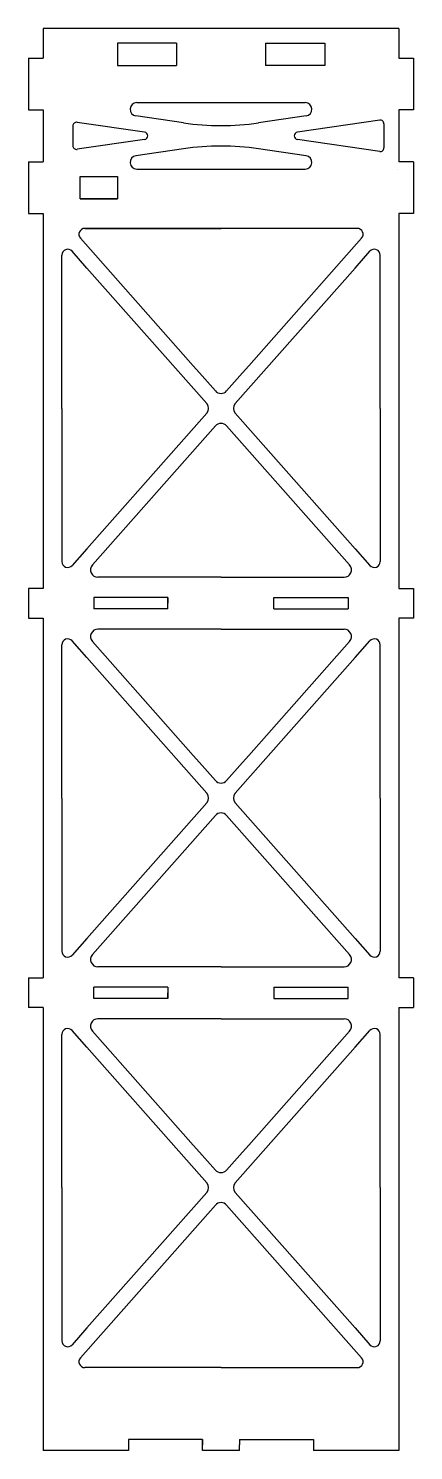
# Model space of a CAD drawing. Header units: millimetres. Extents: x 2501 to 2553, y 1214 to 1406.
import ezdxf

# ---------------------------------------------------------------- set-up
doc = ezdxf.new("R2010")
doc.units = ezdxf.units.MM
doc.layers.add('2mm碳板', color=1, linetype='Continuous')

msp = doc.modelspace()

# ---------------------------------------------------------------- linework, layer by layer
at = {"layer": '2mm碳板'}
for p, q in [((2550.99, 1406.11), (2502.99, 1406.11)), ((2502.99, 1406.11), (2502.99, 1402.11)), ((2550.99, 1406.11), (2550.99, 1402.11)), ((2520.99, 1404.11), (2512.99, 1404.11)), ((2512.99, 1404.11), (2512.99, 1401.11)), ((2520.99, 1404.11), (2520.99, 1401.11)), ((2532.99, 1404.11), (2532.99, 1401.11)), ((2532.99, 1404.11), (2540.99, 1404.11)), ((2540.99, 1404.11), (2540.99, 1401.11)), ((2500.99, 1402.11), (2500.99, 1395.11)), ((2500.99, 1402.11), (2502.99, 1402.11)), ((2550.99, 1402.11), (2552.99, 1402.11)), ((2552.99, 1402.11), (2552.99, 1395.11)), ((2552.99, 1402.11), (2552.99, 1395.11)), ((2512.99, 1401.11), (2520.99, 1401.11)), ((2540.99, 1401.11), (2532.99, 1401.11)), ((2515.61, 1396.1), (2538.36, 1396.1)), ((2500.99, 1395.11), (2502.99, 1395.11)), ((2502.99, 1395.11), (2502.99, 1388.11)), ((2521.94, 1393.36), (2515.48, 1394.3)), ((2538.49, 1394.3), (2532.04, 1393.36)), ((2550.99, 1395.11), (2550.99, 1388.11)), ((2552.99, 1395.11), (2550.99, 1395.11)), ((2506.99, 1392.94), (2506.99, 1390.28)), ((2516.66, 1392.1), (2507.56, 1393.43)), ((2548.42, 1393.72), (2537.31, 1392.1)), ((2548.99, 1393.23), (2548.99, 1389.99)), ((2516.66, 1391.11), (2507.56, 1389.79)), ((2548.42, 1389.49), (2537.31, 1391.11)), ((2521.94, 1389.86), (2515.48, 1388.92)), ((2538.49, 1388.92), (2532.04, 1389.86)), ((2500.99, 1388.11), (2500.99, 1381.11)), ((2500.99, 1388.11), (2502.99, 1388.11)), ((2515.61, 1387.12), (2538.36, 1387.12)), ((2550.84, 1387.12), (2550.84, 1387.12)), ((2552.99, 1388.11), (2550.99, 1388.11)), ((2552.99, 1388.11), (2552.99, 1381.11)), ((2507.99, 1386.11), (2512.99, 1386.11)), ((2507.99, 1383.11), (2507.99, 1386.11)), ((2512.99, 1386.11), (2512.99, 1383.11)), ((2507.99, 1383.11), (2512.99, 1383.11)), ((2512.99, 1383.11), (2507.99, 1383.11)), ((2512.99, 1383.11), (2507.99, 1383.11)), ((2500.99, 1381.11), (2502.99, 1381.11)), ((2502.99, 1381.11), (2502.99, 1330.51)), ((2552.99, 1381.11), (2550.99, 1381.11)), ((2550.99, 1381.11), (2550.99, 1330.51)), ((2508.6, 1379.11), (2526.99, 1379.11)), ((2545.38, 1379.11), (2508.6, 1379.11)), ((2515.15, 1379.11), (2508.6, 1379.11)), ((2545.38, 1379.11), (2538.82, 1379.11)), ((2508, 1377.78), (2523.24, 1360.55)), ((2545.97, 1377.78), (2530.73, 1360.55)), ((2505.49, 1354.81), (2505.49, 1375.49)), ((2508.89, 1373.76), (2506.89, 1376.02)), ((2545.09, 1373.76), (2547.09, 1376.02)), ((2548.49, 1354.81), (2548.49, 1375.49)), ((2508.89, 1373.76), (2525.06, 1355.47)), ((2545.09, 1373.76), (2528.91, 1355.47)), ((2523.24, 1360.55), (2524.09, 1359.59)), ((2524.09, 1359.59), (2526.24, 1357.16)), ((2527.74, 1357.16), (2529.89, 1359.59)), ((2530.73, 1360.55), (2529.89, 1359.59)), ((2505.49, 1354.81), (2505.49, 1334.13)), ((2525.06, 1354.15), (2508.89, 1335.86)), ((2528.91, 1354.15), (2545.09, 1335.86)), ((2548.49, 1354.81), (2548.49, 1334.13)), ((2526.24, 1352.45), (2509.62, 1333.67)), ((2527.74, 1352.45), (2544.35, 1333.67)), ((2508.89, 1335.86), (2506.89, 1333.6)), ((2545.09, 1335.86), (2547.09, 1333.6)), ((2526.99, 1332.01), (2510.37, 1332.01)), ((2526.99, 1332.01), (2543.6, 1332.01)), ((2500.99, 1330.51), (2500.99, 1326.51)), ((2502.99, 1330.51), (2500.99, 1330.51)), ((2509.83, 1329.26), (2509.83, 1327.76)), ((2519.83, 1329.26), (2509.83, 1329.26)), ((2519.83, 1328.51), (2519.83, 1329.26)), ((2519.83, 1328.51), (2519.83, 1329.26)), ((2519.83, 1329.26), (2519.83, 1328.51)), ((2534.14, 1328.51), (2534.14, 1329.26)), ((2534.14, 1328.51), (2534.14, 1329.26)), ((2534.14, 1329.26), (2544.14, 1329.26)), ((2544.14, 1329.26), (2544.14, 1327.76)), ((2550.99, 1330.51), (2552.99, 1330.51)), ((2552.99, 1330.51), (2552.99, 1326.51)), ((2519.83, 1327.76), (2509.83, 1327.76)), ((2519.83, 1327.76), (2519.83, 1328.51)), ((2534.14, 1327.76), (2534.14, 1328.51)), ((2534.14, 1327.76), (2544.14, 1327.76)), ((2500.99, 1326.51), (2502.99, 1326.51)), ((2502.99, 1326.51), (2502.99, 1277.91)), ((2526.99, 1325.01), (2510.37, 1325.01)), ((2526.99, 1325.01), (2543.6, 1325.01)), ((2552.99, 1326.51), (2550.99, 1326.51)), ((2550.99, 1326.51), (2550.99, 1277.91)), ((2505.49, 1302.21), (2505.49, 1322.89)), ((2508.89, 1321.16), (2506.89, 1323.42)), ((2509.62, 1323.35), (2523.24, 1307.95)), ((2544.35, 1323.35), (2530.73, 1307.95)), ((2545.09, 1321.16), (2547.09, 1323.42)), ((2548.49, 1302.21), (2548.49, 1322.89)), ((2508.89, 1321.16), (2525.06, 1302.87)), ((2545.09, 1321.16), (2528.91, 1302.87)), ((2523.24, 1307.95), (2524.09, 1306.99)), ((2530.73, 1307.95), (2529.89, 1306.99)), ((2524.09, 1306.99), (2526.24, 1304.56)), ((2527.74, 1304.56), (2529.89, 1306.99)), ((2505.49, 1302.21), (2505.49, 1281.53)), ((2548.49, 1302.21), (2548.49, 1281.53)), ((2525.06, 1301.55), (2508.89, 1283.26)), ((2526.24, 1299.85), (2509.62, 1281.07)), ((2527.74, 1299.85), (2544.35, 1281.07)), ((2528.91, 1301.55), (2545.09, 1283.26)), ((2508.89, 1283.26), (2506.89, 1281)), ((2545.09, 1283.26), (2547.09, 1281)), ((2526.99, 1279.41), (2510.37, 1279.41)), ((2526.99, 1279.41), (2543.6, 1279.41)), ((2500.99, 1277.91), (2500.99, 1273.91)), ((2500.99, 1277.91), (2502.99, 1277.91)), ((2552.99, 1277.91), (2550.99, 1277.91)), ((2552.99, 1277.91), (2552.99, 1273.91)), ((2509.83, 1275.16), (2509.83, 1276.66)), ((2519.83, 1276.66), (2509.83, 1276.66)), ((2519.83, 1275.16), (2509.83, 1275.16)), ((2519.83, 1276.66), (2519.83, 1275.91)), ((2519.83, 1275.91), (2519.83, 1275.16)), ((2519.83, 1275.91), (2519.83, 1275.16)), ((2519.83, 1275.16), (2519.83, 1275.91)), ((2534.14, 1276.66), (2534.14, 1275.91)), ((2534.14, 1276.66), (2544.14, 1276.66)), ((2534.14, 1275.91), (2534.14, 1275.16)), ((2534.14, 1275.91), (2534.14, 1275.16)), ((2534.14, 1275.16), (2544.14, 1275.16)), ((2544.14, 1275.16), (2544.14, 1276.66)), ((2502.99, 1273.91), (2500.99, 1273.91)), ((2502.99, 1273.91), (2502.99, 1214.11)), ((2550.99, 1273.91), (2552.99, 1273.91)), ((2550.99, 1273.91), (2550.99, 1214.11)), ((2526.99, 1272.41), (2510.37, 1272.41)), ((2526.99, 1272.41), (2543.6, 1272.41)), ((2505.49, 1249.61), (2505.49, 1270.29)), ((2508.89, 1268.56), (2506.89, 1270.82)), ((2509.62, 1270.75), (2523.24, 1255.35)), ((2544.35, 1270.75), (2530.73, 1255.35)), ((2545.09, 1268.56), (2547.09, 1270.82)), ((2548.49, 1249.61), (2548.49, 1270.29)), ((2508.89, 1268.56), (2525.06, 1250.27)), ((2545.09, 1268.56), (2528.91, 1250.27)), ((2523.24, 1255.35), (2524.09, 1254.39)), ((2524.09, 1254.39), (2526.24, 1251.96)), ((2527.74, 1251.96), (2529.89, 1254.39)), ((2530.73, 1255.35), (2529.89, 1254.39)), ((2505.49, 1249.61), (2505.49, 1228.93)), ((2525.06, 1248.95), (2508.89, 1230.66)), ((2528.91, 1248.95), (2545.09, 1230.66)), ((2548.49, 1249.61), (2548.49, 1228.93)), ((2526.24, 1247.25), (2508, 1226.64)), ((2527.74, 1247.25), (2545.97, 1226.64)), ((2508.89, 1230.66), (2506.89, 1228.4)), ((2545.09, 1230.66), (2547.09, 1228.4)), ((2526.99, 1225.31), (2508.6, 1225.31)), ((2526.99, 1225.31), (2545.38, 1225.31)), ((2514.49, 1215.61), (2514.49, 1214.11)), ((2524.49, 1215.61), (2514.49, 1215.61)), ((2524.49, 1214.86), (2524.49, 1215.61)), ((2524.49, 1214.86), (2524.49, 1215.61)), ((2524.49, 1215.61), (2524.49, 1214.86)), ((2529.49, 1215.61), (2539.49, 1215.61)), ((2529.49, 1215.61), (2529.49, 1214.86)), ((2539.49, 1215.61), (2539.49, 1214.11)), ((2514.49, 1214.11), (2502.99, 1214.11)), ((2524.49, 1214.11), (2524.49, 1214.86)), ((2529.49, 1214.11), (2524.49, 1214.11)), ((2529.49, 1214.11), (2529.49, 1214.86)), ((2550.99, 1214.11), (2539.49, 1214.11))]:
    msp.add_line(p, q, dxfattribs=at)
for centre, radius, start, end in [((2515.61, 1395.19), 0.905, 90, 261.7029), ((2538.36, 1395.19), 0.905, 278.2971, 90), ((2507.49, 1392.94), 0.5, 81.7029, 180), ((2516.59, 1391.61), 0.5, 278.2971, 81.7029), ((2526.99, 1427.99), 35, 261.7029, 278.2971), ((2537.38, 1391.61), 0.5, 98.2971, 261.7029), ((2548.49, 1393.23), 0.5, 0, 98.2971), ((2507.49, 1390.28), 0.5, 180, 278.2971), ((2526.99, 1355.23), 35, 81.7029, 98.2971), ((2515.61, 1388.02), 0.905, 98.2971, 270), ((2538.36, 1388.02), 0.905, 270, 81.7029), ((2548.49, 1389.99), 0.5, 261.7029, 0), ((2508.6, 1378.31), 0.8, 90, 221.5016), ((2545.38, 1378.31), 0.8, 318.4984, 90), ((2506.29, 1375.49), 0.8, 41.5016, 180), ((2547.69, 1375.49), 0.8, 0, 138.4984), ((2526.99, 1357.83), 1, 221.5016, 318.4984), ((2524.32, 1354.81), 1, 318.4984, 41.5016), ((2529.66, 1354.81), 1, 138.4984, 221.5016), ((2526.99, 1351.79), 1, 41.5016, 138.4984), ((2506.29, 1334.13), 0.8, 180, 318.4984), ((2510.37, 1333.01), 1, 138.4984, 270), ((2543.6, 1333.01), 1, 270, 41.5016), ((2547.69, 1334.13), 0.8, 221.5016, 0), ((2510.37, 1324.01), 1, 90, 221.5016), ((2543.6, 1324.01), 1, 318.4984, 90), ((2506.29, 1322.89), 0.8, 41.5016, 180), ((2547.69, 1322.89), 0.8, 0, 138.4984), ((2526.99, 1305.23), 1, 221.5016, 318.4984), ((2524.32, 1302.21), 1, 318.4984, 41.5016), ((2529.66, 1302.21), 1, 138.4984, 221.5016), ((2526.99, 1299.19), 1, 41.5016, 138.4984), ((2506.29, 1281.53), 0.8, 180, 318.4984), ((2510.37, 1280.41), 1, 138.4984, 270), ((2543.6, 1280.41), 1, 270, 41.5016), ((2547.69, 1281.53), 0.8, 221.5016, 0), ((2506.29, 1270.29), 0.8, 41.5016, 180), ((2510.37, 1271.41), 1, 90, 221.5016), ((2543.6, 1271.41), 1, 318.4984, 90), ((2547.69, 1270.29), 0.8, 0, 138.4984), ((2526.99, 1252.63), 1, 221.5016, 318.4984), ((2524.32, 1249.61), 1, 318.4984, 41.5016), ((2529.66, 1249.61), 1, 138.4984, 221.5016), ((2526.99, 1246.59), 1, 41.5016, 138.4984), ((2506.29, 1228.93), 0.8, 180, 318.4984), ((2547.69, 1228.93), 0.8, 221.5016, 0), ((2508.6, 1226.11), 0.8, 138.4984, 270), ((2545.38, 1226.11), 0.8, 270, 41.5016)]:
    msp.add_arc(centre, radius, start, end, dxfattribs=at)

doc.saveas('drawing.dxf')
